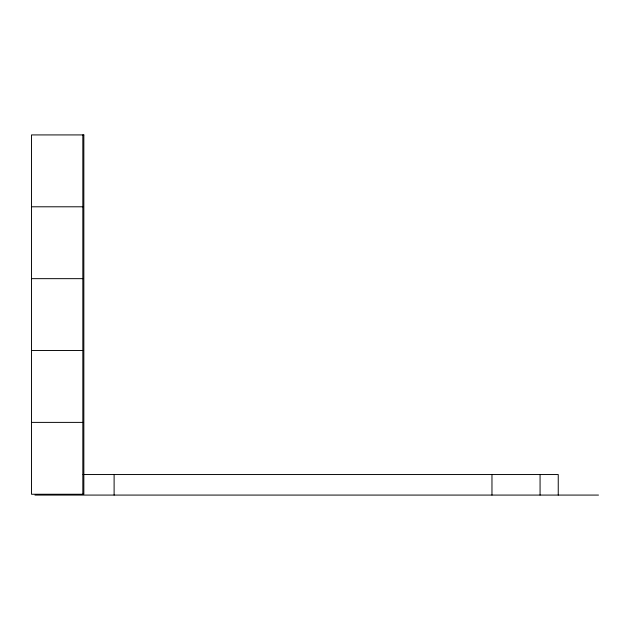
<?xml version="1.0" encoding="UTF-8"?>
<svg xmlns="http://www.w3.org/2000/svg" width="630" height="630" viewBox="0 0 630 630"><rect width="100%" height="100%" fill="white"/><g stroke="black" fill="none" stroke-linecap="round" stroke-linejoin="round"><path stroke-width="0.94" d="M31.5 206.79L82.829 206.79M31.5 278.657L82.829 278.657M31.5 350.524L82.829 350.524M31.5 422.391L82.829 422.391M83.042 474.54L558.243 474.54L558.243 495.078M34.957 495.078L598.5 495.078M540.067 474.54L540.067 495.078M491.967 474.54L491.967 495.078M114.109 474.54L114.109 495.078M82.829 134.922L82.829 494.251M83.837 134.922L31.5 134.922L31.5 494.251L83.837 494.251L83.837 134.922"/></g></svg>
